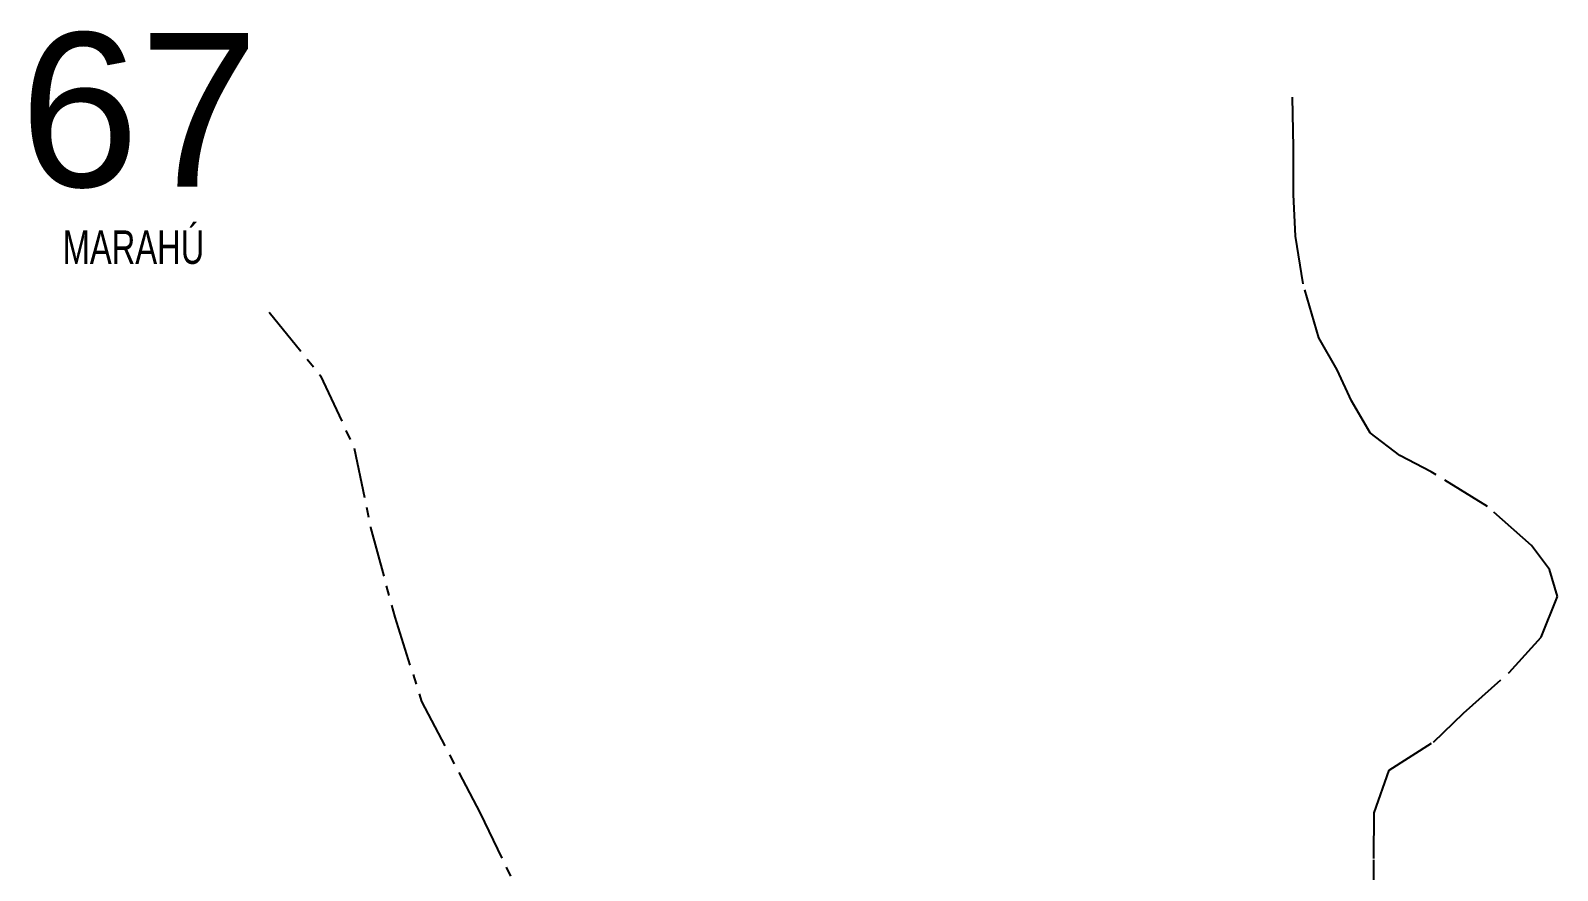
# Model space of a CAD drawing. Extents: x 209066 to 212010, y 4879784 to 4881672.
# Drawn here: x 210299.1 to 210527.3, y 4881055.3 to 4881180.9 of the extents above; entities that cross this region are included whole.
import ezdxf

# ---------------------------------------------------------------- set-up
doc = ezdxf.new("R2010")
doc.units = 0
doc.header["$LTSCALE"] = 1.5
doc.header["$MEASUREMENT"] = 0
doc.linetypes.add('TRACO_13', pattern=[8, 5, -1, 1, -1])
doc.layers.add('HD-CURSO-INTER', color=170, linetype='CONTINUOUS')
doc.layers.add('LM-TXT-LSB', color=7, linetype='CONTINUOUS')
doc.styles.add('ARIAL', font='ARIAL.SHX')
doc.styles.add('SWIS', font='swissko.ttf')

msp = doc.modelspace()

# ---------------------------------------------------------------- linework, layer by layer
at = {"layer": 'HD-CURSO-INTER', "linetype": 'TRACO_13'}
for points in [[(210499.963202, 4881049.425181, 3.168156), (210499.890445, 4881057.111982, 3.168156), (210499.950607, 4881063.951455, 3.168156), (210502.188302, 4881070.337858, 3.168156), (210508.818321, 4881074.520595, 3.168156), (210513.298857, 4881078.8322, 3.418303), (210520.135485, 4881084.938822, 3.418303), (210524.931752, 4881090.201955, 3.418303), (210527.347359, 4881096.265614, 3.418303), (210526.177662, 4881100.294076, 3.418303), (210523.453043, 4881103.915279, 3.418303), (210516.903141, 4881109.742058, 3.418303), (210508.486067, 4881114.901747, 3.418303), (210503.79165, 4881117.352072, 3.418303), (210499.363009, 4881120.753439, 3.418303), (210496.544914, 4881125.543227, 3.418303), (210494.403101, 4881130.13991, 3.418303), (210491.668771, 4881134.932214, 3.418303), (210489.310449, 4881142.994454, 3.418303), (210488.193833, 4881150.122004, 3.418303), (210487.910216, 4881156.334149, 3.418303), (210487.900643, 4881162.623836, 3.518362), (210487.89332, 4881163.397508, 3.518362), (210487.719472, 4881171.208125, 3.743494)], [(210334.775343, 4881138.772149, 4.819127), (210342.455734, 4881129.272186, 4.794112), (210347.48278, 4881118.428892, 4.644023), (210349.943109, 4881106.572105, 4.644023), (210353.542071, 4881093.178898, 4.644023), (210357.558092, 4881080.588446, 4.644023), (210366.308862, 4881063.925696, 4.243788), (210373.978277, 4881048.026181, 4.043671), (210381.394136, 4881032.523553, 4.018656), (210387.78562, 4881019.681631, 4.018656), (210395.677233, 4881004.058829, 3.843553), (210401.845634, 4880988.394322, 3.568391), (210407.954333, 4880976.398273, 3.568391), (210410.168514, 4880972.784956, 3.568391)]]:
    msp.add_polyline3d(points, dxfattribs=at)

# ---------------------------------------------------------------- texts
at = {"layer": 'LM-TXT-LSB', "style": 'SWIS'}
msp.add_text('67', height=23, dxfattribs=at).set_placement((210297.469786, 4881157.51462))
at = {"layer": 'LM-TXT-LSB', "style": 'ARIAL', "width": 0.7}
msp.add_text('MARAHÚ', height=5, dxfattribs=at).set_placement((210303.895632, 4881145.988415))

doc.saveas('drawing.dxf')
